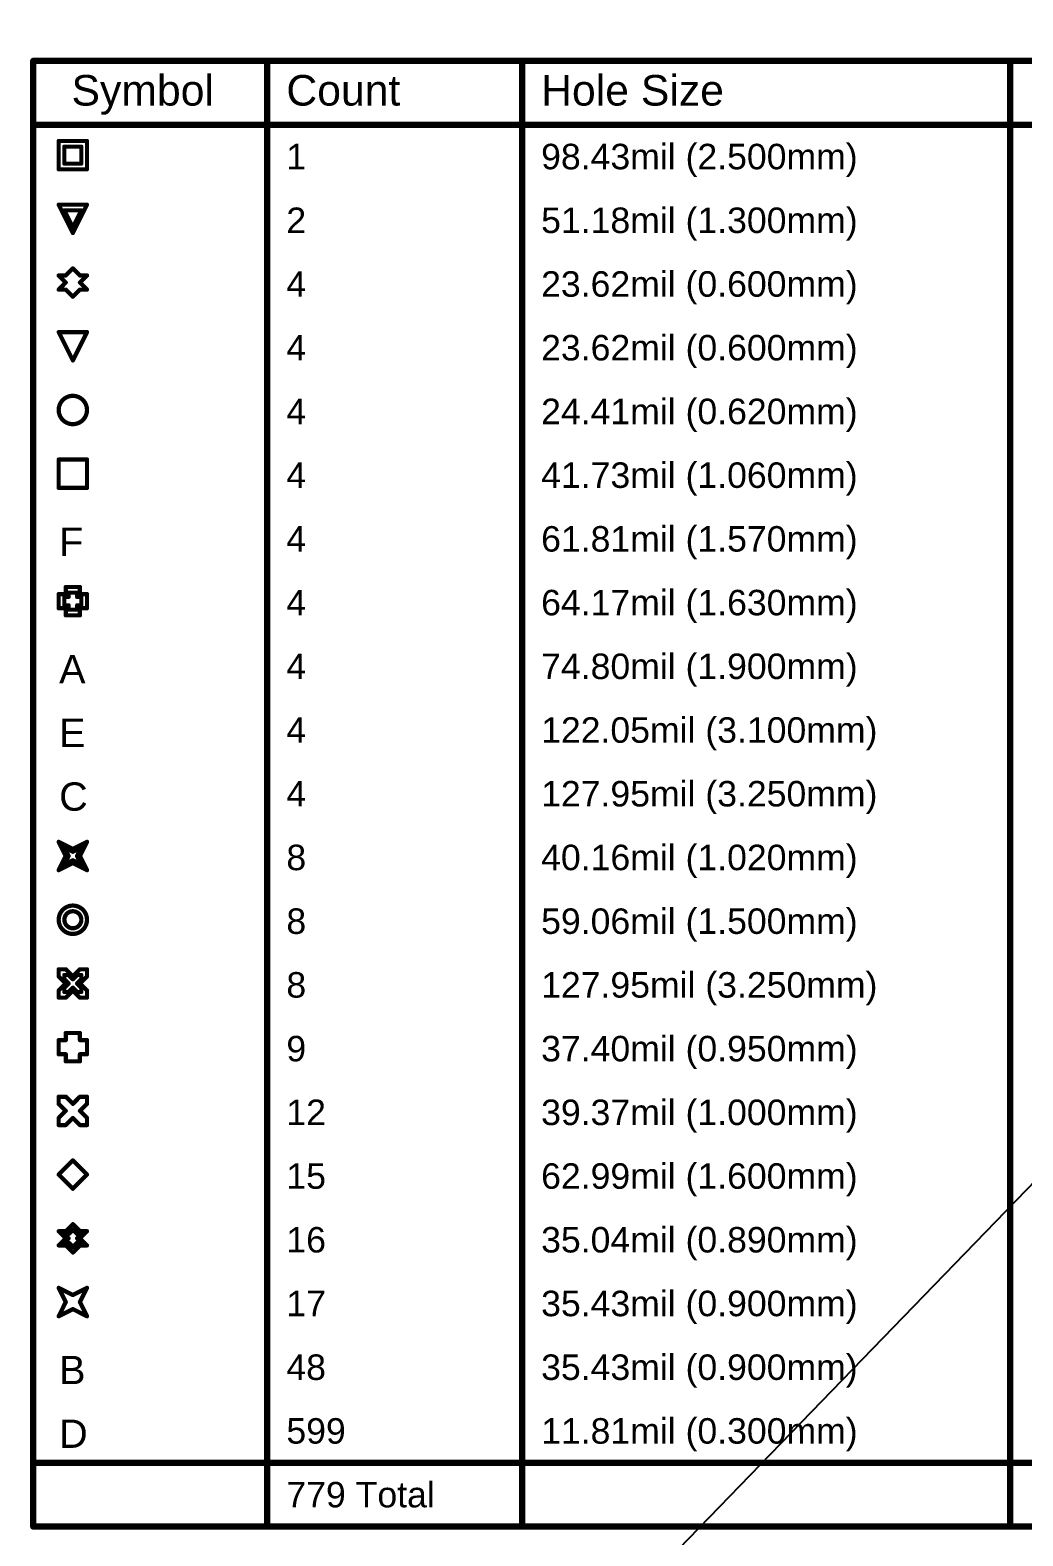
# Model space of a CAD drawing. Header units: inches. Extents: x 0 to 5032, y 0 to 5323.
# Drawn here: x 1.2 to 60.6, y 167.1 to 257.2 of the extents above; entities that cross this region are included whole.
import ezdxf

# ---------------------------------------------------------------- set-up
doc = ezdxf.new("R2010")
doc.units = ezdxf.units.IN
doc.layers.add('Drill Drawing', color=1, linetype='Continuous')
doc.layers.add('Top Solder', color=216, linetype='Continuous')
doc.styles.add('Arial', font='', dxfattribs={"height": 0.2})
doc.styles.get('Arial').set_extended_font_data('Arial')

msp = doc.modelspace()

# ---------------------------------------------------------------- linework, layer by layer
at = {"layer": 'Drill Drawing'}
for points in [[(1.384, 255.319, 0.381, 0.381, 0), (284.871, 255.319, 0.381, 0.381, 0)], [(1.384, 167.689, 0.381, 0.381, 0), (1.384, 255.319, 0.381, 0.381, 0)], [(15.377, 167.689, 0.381, 0.381, 0), (15.377, 255.319, 0.381, 0.381, 0)], [(30.613, 167.689, 0.381, 0.381, 0), (30.613, 255.319, 0.381, 0.381, 0)], [(59.814, 167.689, 0.381, 0.381, 0), (59.814, 255.319, 0.381, 0.381, 0)], [(1.384, 251.509, 0.381, 0.381, 0), (284.871, 251.509, 0.381, 0.381, 0)], [(2.903, 250.536, 0.254, 0.254, 0), (4.596, 250.536, 0.254, 0.254, 0)], [(2.903, 248.842, 0.254, 0.254, 0), (2.903, 250.536, 0.254, 0.254, 0)], [(3.242, 250.197, 0.254, 0.254, 0), (4.258, 250.197, 0.254, 0.254, 0)], [(3.242, 249.181, 0.254, 0.254, 0), (3.242, 250.197, 0.254, 0.254, 0)], [(4.258, 249.181, 0.254, 0.254, 0), (4.258, 250.197, 0.254, 0.254, 0)], [(4.596, 248.842, 0.254, 0.254, 0), (4.596, 250.536, 0.254, 0.254, 0)], [(2.903, 248.842, 0.254, 0.254, 0), (4.596, 248.842, 0.254, 0.254, 0)], [(3.242, 249.181, 0.254, 0.254, 0), (4.258, 249.181, 0.254, 0.254, 0)], [(2.903, 246.726, 0.254, 0.254, 0), (4.596, 246.726, 0.254, 0.254, 0)], [(2.903, 246.726, 0.254, 0.254, 0), (3.75, 245.032, 0.254, 0.254, 0)], [(3.75, 245.032, 0.254, 0.254, 0), (4.596, 246.726, 0.254, 0.254, 0)], [(3.242, 246.387, 0.254, 0.254, 0), (4.258, 246.387, 0.254, 0.254, 0)], [(3.242, 246.387, 0.254, 0.254, 0), (3.75, 245.371, 0.254, 0.254, 0)], [(3.75, 245.371, 0.254, 0.254, 0), (4.258, 246.387, 0.254, 0.254, 0)], [(2.903, 242.492, 0.254, 0.254, 0), (3.326, 242.069, 0.254, 0.254, 0)], [(2.903, 242.492, 0.254, 0.254, 0), (3.326, 242.492, 0.254, 0.254, 0)], [(3.326, 242.492, 0.254, 0.254, 0), (3.75, 242.916, 0.254, 0.254, 0)], [(3.75, 242.916, 0.254, 0.254, 0), (4.173, 242.492, 0.254, 0.254, 0)], [(4.173, 242.492, 0.254, 0.254, 0), (4.596, 242.492, 0.254, 0.254, 0)], [(4.173, 242.069, 0.254, 0.254, 0), (4.596, 242.492, 0.254, 0.254, 0)], [(2.903, 241.646, 0.254, 0.254, 0), (3.326, 242.069, 0.254, 0.254, 0)], [(2.903, 241.646, 0.254, 0.254, 0), (3.326, 241.646, 0.254, 0.254, 0)], [(3.326, 241.646, 0.254, 0.254, 0), (3.75, 241.222, 0.254, 0.254, 0)], [(3.75, 241.222, 0.254, 0.254, 0), (4.173, 241.646, 0.254, 0.254, 0)], [(4.173, 242.069, 0.254, 0.254, 0), (4.596, 241.646, 0.254, 0.254, 0)], [(4.173, 241.646, 0.254, 0.254, 0), (4.596, 241.646, 0.254, 0.254, 0)], [(2.903, 239.106, 0.254, 0.254, 0), (4.596, 239.106, 0.254, 0.254, 0)], [(2.903, 239.106, 0.254, 0.254, 0), (3.75, 237.412, 0.254, 0.254, 0)], [(3.75, 237.412, 0.254, 0.254, 0), (4.596, 239.106, 0.254, 0.254, 0)], [(2.903, 231.486, 0.254, 0.254, 0), (4.596, 231.486, 0.254, 0.254, 0)], [(2.903, 229.792, 0.254, 0.254, 0), (2.903, 231.486, 0.254, 0.254, 0)], [(4.596, 229.792, 0.254, 0.254, 0), (4.596, 231.486, 0.254, 0.254, 0)], [(2.903, 229.792, 0.254, 0.254, 0), (4.596, 229.792, 0.254, 0.254, 0)], [(2.903, 222.596, 0.254, 0.254, 0), (2.903, 223.442, 0.254, 0.254, 0)], [(2.903, 223.442, 0.254, 0.254, 0), (3.326, 223.442, 0.254, 0.254, 0)], [(3.242, 222.765, 0.254, 0.254, 0), (3.242, 223.273, 0.254, 0.254, 0)], [(3.242, 223.273, 0.254, 0.254, 0), (3.496, 223.273, 0.254, 0.254, 0)], [(3.326, 223.442, 0.254, 0.254, 0), (3.326, 223.866, 0.254, 0.254, 0)], [(3.326, 223.866, 0.254, 0.254, 0), (4.173, 223.866, 0.254, 0.254, 0)], [(3.496, 223.273, 0.254, 0.254, 0), (3.496, 223.527, 0.254, 0.254, 0)], [(3.496, 223.527, 0.254, 0.254, 0), (4.004, 223.527, 0.254, 0.254, 0)], [(4.004, 223.273, 0.254, 0.254, 0), (4.004, 223.527, 0.254, 0.254, 0)], [(4.004, 223.273, 0.254, 0.254, 0), (4.258, 223.273, 0.254, 0.254, 0)], [(4.173, 223.442, 0.254, 0.254, 0), (4.173, 223.866, 0.254, 0.254, 0)], [(4.173, 223.442, 0.254, 0.254, 0), (4.596, 223.442, 0.254, 0.254, 0)], [(4.258, 222.765, 0.254, 0.254, 0), (4.258, 223.273, 0.254, 0.254, 0)], [(4.596, 222.596, 0.254, 0.254, 0), (4.596, 223.442, 0.254, 0.254, 0)], [(2.903, 222.596, 0.254, 0.254, 0), (3.326, 222.596, 0.254, 0.254, 0)], [(3.242, 222.765, 0.254, 0.254, 0), (3.496, 222.765, 0.254, 0.254, 0)], [(3.326, 222.172, 0.254, 0.254, 0), (3.326, 222.596, 0.254, 0.254, 0)], [(3.496, 222.511, 0.254, 0.254, 0), (3.496, 222.765, 0.254, 0.254, 0)], [(3.496, 222.511, 0.254, 0.254, 0), (4.004, 222.511, 0.254, 0.254, 0)], [(4.004, 222.765, 0.254, 0.254, 0), (4.258, 222.765, 0.254, 0.254, 0)], [(4.004, 222.511, 0.254, 0.254, 0), (4.004, 222.765, 0.254, 0.254, 0)], [(4.173, 222.596, 0.254, 0.254, 0), (4.596, 222.596, 0.254, 0.254, 0)], [(4.173, 222.172, 0.254, 0.254, 0), (4.173, 222.596, 0.254, 0.254, 0)], [(3.326, 222.172, 0.254, 0.254, 0), (4.173, 222.172, 0.254, 0.254, 0)], [(2.903, 208.626, 0.254, 0.254, 0), (3.75, 208.202, 0.254, 0.254, 0)], [(2.903, 208.626, 0.254, 0.254, 0), (3.326, 207.779, 0.254, 0.254, 0)], [(3.242, 208.287, 0.254, 0.254, 0), (3.75, 208.033, 0.254, 0.254, 0)], [(3.242, 208.287, 0.254, 0.254, 0), (3.496, 207.779, 0.254, 0.254, 0)], [(3.75, 208.202, 0.254, 0.254, 0), (4.596, 208.626, 0.254, 0.254, 0)], [(3.75, 208.033, 0.254, 0.254, 0), (4.258, 208.287, 0.254, 0.254, 0)], [(4.004, 207.779, 0.254, 0.254, 0), (4.258, 208.287, 0.254, 0.254, 0)], [(4.173, 207.779, 0.254, 0.254, 0), (4.596, 208.626, 0.254, 0.254, 0)], [(2.903, 206.932, 0.254, 0.254, 0), (3.326, 207.779, 0.254, 0.254, 0)], [(2.903, 206.932, 0.254, 0.254, 0), (3.75, 207.356, 0.254, 0.254, 0)], [(3.242, 207.271, 0.254, 0.254, 0), (3.496, 207.779, 0.254, 0.254, 0)], [(3.242, 207.271, 0.254, 0.254, 0), (3.75, 207.525, 0.254, 0.254, 0)], [(3.75, 207.525, 0.254, 0.254, 0), (4.258, 207.271, 0.254, 0.254, 0)], [(3.75, 207.356, 0.254, 0.254, 0), (4.596, 206.932, 0.254, 0.254, 0)], [(4.004, 207.779, 0.254, 0.254, 0), (4.258, 207.271, 0.254, 0.254, 0)], [(4.173, 207.779, 0.254, 0.254, 0), (4.596, 206.932, 0.254, 0.254, 0)], [(2.903, 200.582, 0.254, 0.254, 0), (2.903, 201.006, 0.254, 0.254, 0)], [(2.903, 201.006, 0.254, 0.254, 0), (3.326, 201.006, 0.254, 0.254, 0)], [(3.242, 200.413, 0.254, 0.254, 0), (3.242, 200.667, 0.254, 0.254, 0)], [(3.242, 200.667, 0.254, 0.254, 0), (3.496, 200.667, 0.254, 0.254, 0)], [(3.326, 201.006, 0.254, 0.254, 0), (3.75, 200.582, 0.254, 0.254, 0)], [(3.496, 200.667, 0.254, 0.254, 0), (3.75, 200.413, 0.254, 0.254, 0)], [(3.75, 200.582, 0.254, 0.254, 0), (4.173, 201.006, 0.254, 0.254, 0)], [(3.75, 200.413, 0.254, 0.254, 0), (4.004, 200.667, 0.254, 0.254, 0)], [(4.004, 200.667, 0.254, 0.254, 0), (4.258, 200.667, 0.254, 0.254, 0)], [(4.173, 201.006, 0.254, 0.254, 0), (4.596, 201.006, 0.254, 0.254, 0)], [(4.258, 200.413, 0.254, 0.254, 0), (4.258, 200.667, 0.254, 0.254, 0)], [(4.596, 200.582, 0.254, 0.254, 0), (4.596, 201.006, 0.254, 0.254, 0)], [(2.903, 200.582, 0.254, 0.254, 0), (3.326, 200.159, 0.254, 0.254, 0)], [(2.903, 199.736, 0.254, 0.254, 0), (3.326, 200.159, 0.254, 0.254, 0)], [(3.242, 200.413, 0.254, 0.254, 0), (3.496, 200.159, 0.254, 0.254, 0)], [(3.242, 199.905, 0.254, 0.254, 0), (3.496, 200.159, 0.254, 0.254, 0)], [(3.242, 199.651, 0.254, 0.254, 0), (3.242, 199.905, 0.254, 0.254, 0)], [(3.496, 199.651, 0.254, 0.254, 0), (3.75, 199.905, 0.254, 0.254, 0)], [(3.75, 199.905, 0.254, 0.254, 0), (4.004, 199.651, 0.254, 0.254, 0)], [(4.004, 200.159, 0.254, 0.254, 0), (4.258, 200.413, 0.254, 0.254, 0)], [(4.004, 200.159, 0.254, 0.254, 0), (4.258, 199.905, 0.254, 0.254, 0)], [(4.173, 200.159, 0.254, 0.254, 0), (4.596, 200.582, 0.254, 0.254, 0)], [(4.173, 200.159, 0.254, 0.254, 0), (4.596, 199.736, 0.254, 0.254, 0)], [(4.258, 199.651, 0.254, 0.254, 0), (4.258, 199.905, 0.254, 0.254, 0)], [(2.903, 199.312, 0.254, 0.254, 0), (2.903, 199.736, 0.254, 0.254, 0)], [(2.903, 199.312, 0.254, 0.254, 0), (3.326, 199.312, 0.254, 0.254, 0)], [(3.242, 199.651, 0.254, 0.254, 0), (3.496, 199.651, 0.254, 0.254, 0)], [(3.326, 199.312, 0.254, 0.254, 0), (3.75, 199.736, 0.254, 0.254, 0)], [(3.75, 199.736, 0.254, 0.254, 0), (4.173, 199.312, 0.254, 0.254, 0)], [(4.004, 199.651, 0.254, 0.254, 0), (4.258, 199.651, 0.254, 0.254, 0)], [(4.173, 199.312, 0.254, 0.254, 0), (4.596, 199.312, 0.254, 0.254, 0)], [(4.596, 199.312, 0.254, 0.254, 0), (4.596, 199.736, 0.254, 0.254, 0)], [(3.326, 196.772, 0.254, 0.254, 0), (3.326, 197.196, 0.254, 0.254, 0)], [(3.326, 197.196, 0.254, 0.254, 0), (4.173, 197.196, 0.254, 0.254, 0)], [(4.173, 196.772, 0.254, 0.254, 0), (4.173, 197.196, 0.254, 0.254, 0)], [(2.903, 195.926, 0.254, 0.254, 0), (2.903, 196.772, 0.254, 0.254, 0)], [(2.903, 196.772, 0.254, 0.254, 0), (3.326, 196.772, 0.254, 0.254, 0)], [(4.173, 196.772, 0.254, 0.254, 0), (4.596, 196.772, 0.254, 0.254, 0)], [(4.596, 195.926, 0.254, 0.254, 0), (4.596, 196.772, 0.254, 0.254, 0)], [(2.903, 195.926, 0.254, 0.254, 0), (3.326, 195.926, 0.254, 0.254, 0)], [(3.326, 195.502, 0.254, 0.254, 0), (3.326, 195.926, 0.254, 0.254, 0)], [(3.326, 195.502, 0.254, 0.254, 0), (4.173, 195.502, 0.254, 0.254, 0)], [(4.173, 195.926, 0.254, 0.254, 0), (4.596, 195.926, 0.254, 0.254, 0)], [(4.173, 195.502, 0.254, 0.254, 0), (4.173, 195.926, 0.254, 0.254, 0)], [(2.903, 192.962, 0.254, 0.254, 0), (2.903, 193.386, 0.254, 0.254, 0)], [(2.903, 193.386, 0.254, 0.254, 0), (3.326, 193.386, 0.254, 0.254, 0)], [(2.903, 192.962, 0.254, 0.254, 0), (3.326, 192.539, 0.254, 0.254, 0)], [(3.326, 193.386, 0.254, 0.254, 0), (3.75, 192.962, 0.254, 0.254, 0)], [(3.75, 192.962, 0.254, 0.254, 0), (4.173, 193.386, 0.254, 0.254, 0)], [(4.173, 193.386, 0.254, 0.254, 0), (4.596, 193.386, 0.254, 0.254, 0)], [(4.173, 192.539, 0.254, 0.254, 0), (4.596, 192.962, 0.254, 0.254, 0)], [(4.596, 192.962, 0.254, 0.254, 0), (4.596, 193.386, 0.254, 0.254, 0)], [(2.903, 192.116, 0.254, 0.254, 0), (3.326, 192.539, 0.254, 0.254, 0)], [(2.903, 191.692, 0.254, 0.254, 0), (2.903, 192.116, 0.254, 0.254, 0)], [(2.903, 191.692, 0.254, 0.254, 0), (3.326, 191.692, 0.254, 0.254, 0)], [(3.326, 191.692, 0.254, 0.254, 0), (3.75, 192.116, 0.254, 0.254, 0)], [(3.75, 192.116, 0.254, 0.254, 0), (4.173, 191.692, 0.254, 0.254, 0)], [(4.173, 192.539, 0.254, 0.254, 0), (4.596, 192.116, 0.254, 0.254, 0)], [(4.173, 191.692, 0.254, 0.254, 0), (4.596, 191.692, 0.254, 0.254, 0)], [(4.596, 191.692, 0.254, 0.254, 0), (4.596, 192.116, 0.254, 0.254, 0)], [(2.903, 188.729, 0.254, 0.254, 0), (3.75, 189.576, 0.254, 0.254, 0)], [(3.75, 189.576, 0.254, 0.254, 0), (4.596, 188.729, 0.254, 0.254, 0)], [(2.903, 188.729, 0.254, 0.254, 0), (3.75, 187.882, 0.254, 0.254, 0)], [(3.75, 187.882, 0.254, 0.254, 0), (4.596, 188.729, 0.254, 0.254, 0)], [(3.326, 185.342, 0.254, 0.254, 0), (3.75, 185.766, 0.254, 0.254, 0)], [(3.496, 185.173, 0.254, 0.254, 0), (3.75, 185.427, 0.254, 0.254, 0)], [(3.75, 185.766, 0.254, 0.254, 0), (4.173, 185.342, 0.254, 0.254, 0)], [(3.75, 185.427, 0.254, 0.254, 0), (4.004, 185.173, 0.254, 0.254, 0)], [(2.903, 185.342, 0.254, 0.254, 0), (3.326, 184.919, 0.254, 0.254, 0)], [(2.903, 185.342, 0.254, 0.254, 0), (3.326, 185.342, 0.254, 0.254, 0)], [(2.903, 184.496, 0.254, 0.254, 0), (3.326, 184.919, 0.254, 0.254, 0)], [(2.903, 184.496, 0.254, 0.254, 0), (3.326, 184.496, 0.254, 0.254, 0)], [(3.242, 185.173, 0.254, 0.254, 0), (3.496, 184.919, 0.254, 0.254, 0)], [(3.242, 185.173, 0.254, 0.254, 0), (3.496, 185.173, 0.254, 0.254, 0)], [(3.242, 184.665, 0.254, 0.254, 0), (3.496, 184.919, 0.254, 0.254, 0)], [(3.242, 184.665, 0.254, 0.254, 0), (3.496, 184.665, 0.254, 0.254, 0)], [(3.326, 184.496, 0.254, 0.254, 0), (3.75, 184.072, 0.254, 0.254, 0)], [(3.496, 184.665, 0.254, 0.254, 0), (3.75, 184.411, 0.254, 0.254, 0)], [(3.75, 184.411, 0.254, 0.254, 0), (4.004, 184.665, 0.254, 0.254, 0)], [(3.75, 184.072, 0.254, 0.254, 0), (4.173, 184.496, 0.254, 0.254, 0)], [(4.004, 185.173, 0.254, 0.254, 0), (4.258, 185.173, 0.254, 0.254, 0)], [(4.004, 184.919, 0.254, 0.254, 0), (4.258, 185.173, 0.254, 0.254, 0)], [(4.004, 184.919, 0.254, 0.254, 0), (4.258, 184.665, 0.254, 0.254, 0)], [(4.004, 184.665, 0.254, 0.254, 0), (4.258, 184.665, 0.254, 0.254, 0)], [(4.173, 185.342, 0.254, 0.254, 0), (4.596, 185.342, 0.254, 0.254, 0)], [(4.173, 184.919, 0.254, 0.254, 0), (4.596, 185.342, 0.254, 0.254, 0)], [(4.173, 184.919, 0.254, 0.254, 0), (4.596, 184.496, 0.254, 0.254, 0)], [(4.173, 184.496, 0.254, 0.254, 0), (4.596, 184.496, 0.254, 0.254, 0)], [(2.903, 181.956, 0.254, 0.254, 0), (3.75, 181.532, 0.254, 0.254, 0)], [(2.903, 181.956, 0.254, 0.254, 0), (3.326, 181.109, 0.254, 0.254, 0)], [(3.75, 181.532, 0.254, 0.254, 0), (4.596, 181.956, 0.254, 0.254, 0)], [(4.173, 181.109, 0.254, 0.254, 0), (4.596, 181.956, 0.254, 0.254, 0)], [(2.903, 180.262, 0.254, 0.254, 0), (3.326, 181.109, 0.254, 0.254, 0)], [(4.173, 181.109, 0.254, 0.254, 0), (4.596, 180.262, 0.254, 0.254, 0)], [(2.903, 180.262, 0.254, 0.254, 0), (3.75, 180.686, 0.254, 0.254, 0)], [(3.75, 180.686, 0.254, 0.254, 0), (4.596, 180.262, 0.254, 0.254, 0)], [(1.384, 171.499, 0.381, 0.381, 0), (284.871, 171.499, 0.381, 0.381, 0)], [(1.384, 167.689, 0.381, 0.381, 0), (284.871, 167.689, 0.381, 0.381, 0)]]:
    msp.add_lwpolyline(points, format="xyseb", dxfattribs=at)
for points in [[(1.289, 255.319, 0.191, 0.191, 1), (1.48, 255.319, 0.191, 0.191, 1)], [(1.289, 255.319, 0.191, 0.191, 1), (1.48, 255.319, 0.191, 0.191, 1)], [(15.281, 255.319, 0.191, 0.191, 1), (15.472, 255.319, 0.191, 0.191, 1)], [(30.517, 255.319, 0.191, 0.191, 1), (30.708, 255.319, 0.191, 0.191, 1)], [(59.719, 255.319, 0.191, 0.191, 1), (59.909, 255.319, 0.191, 0.191, 1)], [(1.289, 251.509, 0.191, 0.191, 1), (1.48, 251.509, 0.191, 0.191, 1)], [(2.84, 250.536, 0.127, 0.127, 1), (2.967, 250.536, 0.127, 0.127, 1)], [(2.84, 250.536, 0.127, 0.127, 1), (2.967, 250.536, 0.127, 0.127, 1)], [(3.178, 250.197, 0.127, 0.127, 1), (3.305, 250.197, 0.127, 0.127, 1)], [(3.178, 250.197, 0.127, 0.127, 1), (3.305, 250.197, 0.127, 0.127, 1)], [(4.194, 250.197, 0.127, 0.127, 1), (4.321, 250.197, 0.127, 0.127, 1)], [(4.194, 250.197, 0.127, 0.127, 1), (4.321, 250.197, 0.127, 0.127, 1)], [(4.533, 250.536, 0.127, 0.127, 1), (4.66, 250.536, 0.127, 0.127, 1)], [(4.533, 250.536, 0.127, 0.127, 1), (4.66, 250.536, 0.127, 0.127, 1)], [(2.84, 248.842, 0.127, 0.127, 1), (2.967, 248.842, 0.127, 0.127, 1)], [(2.84, 248.842, 0.127, 0.127, 1), (2.967, 248.842, 0.127, 0.127, 1)], [(3.178, 249.181, 0.127, 0.127, 1), (3.305, 249.181, 0.127, 0.127, 1)], [(3.178, 249.181, 0.127, 0.127, 1), (3.305, 249.181, 0.127, 0.127, 1)], [(4.194, 249.181, 0.127, 0.127, 1), (4.321, 249.181, 0.127, 0.127, 1)], [(4.194, 249.181, 0.127, 0.127, 1), (4.321, 249.181, 0.127, 0.127, 1)], [(4.533, 248.842, 0.127, 0.127, 1), (4.66, 248.842, 0.127, 0.127, 1)], [(4.533, 248.842, 0.127, 0.127, 1), (4.66, 248.842, 0.127, 0.127, 1)], [(2.84, 246.726, 0.127, 0.127, 1), (2.967, 246.726, 0.127, 0.127, 1)], [(2.84, 246.726, 0.127, 0.127, 1), (2.967, 246.726, 0.127, 0.127, 1)], [(4.533, 246.726, 0.127, 0.127, 1), (4.66, 246.726, 0.127, 0.127, 1)], [(4.533, 246.726, 0.127, 0.127, 1), (4.66, 246.726, 0.127, 0.127, 1)], [(3.178, 246.387, 0.127, 0.127, 1), (3.305, 246.387, 0.127, 0.127, 1)], [(3.178, 246.387, 0.127, 0.127, 1), (3.305, 246.387, 0.127, 0.127, 1)], [(4.194, 246.387, 0.127, 0.127, 1), (4.321, 246.387, 0.127, 0.127, 1)], [(4.194, 246.387, 0.127, 0.127, 1), (4.321, 246.387, 0.127, 0.127, 1)], [(3.686, 245.371, 0.127, 0.127, 1), (3.813, 245.371, 0.127, 0.127, 1)], [(3.686, 245.371, 0.127, 0.127, 1), (3.813, 245.371, 0.127, 0.127, 1)], [(3.686, 245.032, 0.127, 0.127, 1), (3.813, 245.032, 0.127, 0.127, 1)], [(3.686, 245.032, 0.127, 0.127, 1), (3.813, 245.032, 0.127, 0.127, 1)], [(2.84, 242.492, 0.127, 0.127, 1), (2.967, 242.492, 0.127, 0.127, 1)], [(2.84, 242.492, 0.127, 0.127, 1), (2.967, 242.492, 0.127, 0.127, 1)], [(3.263, 242.492, 0.127, 0.127, 1), (3.39, 242.492, 0.127, 0.127, 1)], [(3.263, 242.492, 0.127, 0.127, 1), (3.39, 242.492, 0.127, 0.127, 1)], [(3.686, 242.916, 0.127, 0.127, 1), (3.813, 242.916, 0.127, 0.127, 1)], [(3.686, 242.916, 0.127, 0.127, 1), (3.813, 242.916, 0.127, 0.127, 1)], [(4.11, 242.492, 0.127, 0.127, 1), (4.237, 242.492, 0.127, 0.127, 1)], [(4.11, 242.492, 0.127, 0.127, 1), (4.237, 242.492, 0.127, 0.127, 1)], [(4.533, 242.492, 0.127, 0.127, 1), (4.66, 242.492, 0.127, 0.127, 1)], [(4.533, 242.492, 0.127, 0.127, 1), (4.66, 242.492, 0.127, 0.127, 1)], [(2.84, 241.646, 0.127, 0.127, 1), (2.967, 241.646, 0.127, 0.127, 1)], [(2.84, 241.646, 0.127, 0.127, 1), (2.967, 241.646, 0.127, 0.127, 1)], [(3.263, 242.069, 0.127, 0.127, 1), (3.39, 242.069, 0.127, 0.127, 1)], [(3.263, 242.069, 0.127, 0.127, 1), (3.39, 242.069, 0.127, 0.127, 1)], [(3.263, 241.646, 0.127, 0.127, 1), (3.39, 241.646, 0.127, 0.127, 1)], [(3.263, 241.646, 0.127, 0.127, 1), (3.39, 241.646, 0.127, 0.127, 1)], [(3.686, 241.222, 0.127, 0.127, 1), (3.813, 241.222, 0.127, 0.127, 1)], [(3.686, 241.222, 0.127, 0.127, 1), (3.813, 241.222, 0.127, 0.127, 1)], [(4.11, 242.069, 0.127, 0.127, 1), (4.237, 242.069, 0.127, 0.127, 1)], [(4.11, 242.069, 0.127, 0.127, 1), (4.237, 242.069, 0.127, 0.127, 1)], [(4.11, 241.646, 0.127, 0.127, 1), (4.237, 241.646, 0.127, 0.127, 1)], [(4.11, 241.646, 0.127, 0.127, 1), (4.237, 241.646, 0.127, 0.127, 1)], [(4.533, 241.646, 0.127, 0.127, 1), (4.66, 241.646, 0.127, 0.127, 1)], [(4.533, 241.646, 0.127, 0.127, 1), (4.66, 241.646, 0.127, 0.127, 1)], [(2.84, 239.106, 0.127, 0.127, 1), (2.967, 239.106, 0.127, 0.127, 1)], [(2.84, 239.106, 0.127, 0.127, 1), (2.967, 239.106, 0.127, 0.127, 1)], [(4.533, 239.106, 0.127, 0.127, 1), (4.66, 239.106, 0.127, 0.127, 1)], [(4.533, 239.106, 0.127, 0.127, 1), (4.66, 239.106, 0.127, 0.127, 1)], [(3.686, 237.412, 0.127, 0.127, 1), (3.813, 237.412, 0.127, 0.127, 1)], [(3.686, 237.412, 0.127, 0.127, 1), (3.813, 237.412, 0.127, 0.127, 1)], [(4.596, 234.449, 0.254, 0.254, 1), (2.903, 234.449, 0.254, 0.254, 1)], [(2.84, 234.449, 0.127, 0.127, 1), (2.967, 234.449, 0.127, 0.127, 1)], [(4.533, 234.449, 0.127, 0.127, 1), (4.66, 234.449, 0.127, 0.127, 1)], [(2.84, 231.486, 0.127, 0.127, 1), (2.967, 231.486, 0.127, 0.127, 1)], [(2.84, 231.486, 0.127, 0.127, 1), (2.967, 231.486, 0.127, 0.127, 1)], [(4.533, 231.486, 0.127, 0.127, 1), (4.66, 231.486, 0.127, 0.127, 1)], [(4.533, 231.486, 0.127, 0.127, 1), (4.66, 231.486, 0.127, 0.127, 1)], [(2.84, 229.792, 0.127, 0.127, 1), (2.967, 229.792, 0.127, 0.127, 1)], [(2.84, 229.792, 0.127, 0.127, 1), (2.967, 229.792, 0.127, 0.127, 1)], [(4.533, 229.792, 0.127, 0.127, 1), (4.66, 229.792, 0.127, 0.127, 1)], [(4.533, 229.792, 0.127, 0.127, 1), (4.66, 229.792, 0.127, 0.127, 1)], [(2.84, 223.442, 0.127, 0.127, 1), (2.967, 223.442, 0.127, 0.127, 1)], [(2.84, 223.442, 0.127, 0.127, 1), (2.967, 223.442, 0.127, 0.127, 1)], [(3.178, 223.273, 0.127, 0.127, 1), (3.305, 223.273, 0.127, 0.127, 1)], [(3.178, 223.273, 0.127, 0.127, 1), (3.305, 223.273, 0.127, 0.127, 1)], [(3.263, 223.866, 0.127, 0.127, 1), (3.39, 223.866, 0.127, 0.127, 1)], [(3.263, 223.866, 0.127, 0.127, 1), (3.39, 223.866, 0.127, 0.127, 1)], [(3.263, 223.442, 0.127, 0.127, 1), (3.39, 223.442, 0.127, 0.127, 1)], [(3.263, 223.442, 0.127, 0.127, 1), (3.39, 223.442, 0.127, 0.127, 1)], [(3.432, 223.527, 0.127, 0.127, 1), (3.559, 223.527, 0.127, 0.127, 1)], [(3.432, 223.527, 0.127, 0.127, 1), (3.559, 223.527, 0.127, 0.127, 1)], [(3.432, 223.273, 0.127, 0.127, 1), (3.559, 223.273, 0.127, 0.127, 1)], [(3.432, 223.273, 0.127, 0.127, 1), (3.559, 223.273, 0.127, 0.127, 1)], [(3.94, 223.527, 0.127, 0.127, 1), (4.067, 223.527, 0.127, 0.127, 1)], [(3.94, 223.527, 0.127, 0.127, 1), (4.067, 223.527, 0.127, 0.127, 1)], [(3.94, 223.273, 0.127, 0.127, 1), (4.067, 223.273, 0.127, 0.127, 1)], [(3.94, 223.273, 0.127, 0.127, 1), (4.067, 223.273, 0.127, 0.127, 1)], [(4.11, 223.866, 0.127, 0.127, 1), (4.237, 223.866, 0.127, 0.127, 1)], [(4.11, 223.866, 0.127, 0.127, 1), (4.237, 223.866, 0.127, 0.127, 1)], [(4.11, 223.442, 0.127, 0.127, 1), (4.237, 223.442, 0.127, 0.127, 1)], [(4.11, 223.442, 0.127, 0.127, 1), (4.237, 223.442, 0.127, 0.127, 1)], [(4.194, 223.273, 0.127, 0.127, 1), (4.321, 223.273, 0.127, 0.127, 1)], [(4.194, 223.273, 0.127, 0.127, 1), (4.321, 223.273, 0.127, 0.127, 1)], [(4.533, 223.442, 0.127, 0.127, 1), (4.66, 223.442, 0.127, 0.127, 1)], [(4.533, 223.442, 0.127, 0.127, 1), (4.66, 223.442, 0.127, 0.127, 1)], [(2.84, 222.596, 0.127, 0.127, 1), (2.967, 222.596, 0.127, 0.127, 1)], [(2.84, 222.596, 0.127, 0.127, 1), (2.967, 222.596, 0.127, 0.127, 1)], [(3.178, 222.765, 0.127, 0.127, 1), (3.305, 222.765, 0.127, 0.127, 1)], [(3.178, 222.765, 0.127, 0.127, 1), (3.305, 222.765, 0.127, 0.127, 1)], [(3.263, 222.596, 0.127, 0.127, 1), (3.39, 222.596, 0.127, 0.127, 1)], [(3.263, 222.596, 0.127, 0.127, 1), (3.39, 222.596, 0.127, 0.127, 1)], [(3.432, 222.765, 0.127, 0.127, 1), (3.559, 222.765, 0.127, 0.127, 1)], [(3.432, 222.765, 0.127, 0.127, 1), (3.559, 222.765, 0.127, 0.127, 1)], [(3.432, 222.511, 0.127, 0.127, 1), (3.559, 222.511, 0.127, 0.127, 1)], [(3.432, 222.511, 0.127, 0.127, 1), (3.559, 222.511, 0.127, 0.127, 1)], [(3.94, 222.765, 0.127, 0.127, 1), (4.067, 222.765, 0.127, 0.127, 1)], [(3.94, 222.765, 0.127, 0.127, 1), (4.067, 222.765, 0.127, 0.127, 1)], [(3.94, 222.511, 0.127, 0.127, 1), (4.067, 222.511, 0.127, 0.127, 1)], [(3.94, 222.511, 0.127, 0.127, 1), (4.067, 222.511, 0.127, 0.127, 1)], [(4.11, 222.596, 0.127, 0.127, 1), (4.237, 222.596, 0.127, 0.127, 1)], [(4.11, 222.596, 0.127, 0.127, 1), (4.237, 222.596, 0.127, 0.127, 1)], [(4.194, 222.765, 0.127, 0.127, 1), (4.321, 222.765, 0.127, 0.127, 1)], [(4.194, 222.765, 0.127, 0.127, 1), (4.321, 222.765, 0.127, 0.127, 1)], [(4.533, 222.596, 0.127, 0.127, 1), (4.66, 222.596, 0.127, 0.127, 1)], [(4.533, 222.596, 0.127, 0.127, 1), (4.66, 222.596, 0.127, 0.127, 1)], [(3.263, 222.172, 0.127, 0.127, 1), (3.39, 222.172, 0.127, 0.127, 1)], [(3.263, 222.172, 0.127, 0.127, 1), (3.39, 222.172, 0.127, 0.127, 1)], [(4.11, 222.172, 0.127, 0.127, 1), (4.237, 222.172, 0.127, 0.127, 1)], [(4.11, 222.172, 0.127, 0.127, 1), (4.237, 222.172, 0.127, 0.127, 1)], [(2.84, 208.626, 0.127, 0.127, 1), (2.967, 208.626, 0.127, 0.127, 1)], [(2.84, 208.626, 0.127, 0.127, 1), (2.967, 208.626, 0.127, 0.127, 1)], [(3.178, 208.287, 0.127, 0.127, 1), (3.305, 208.287, 0.127, 0.127, 1)], [(3.178, 208.287, 0.127, 0.127, 1), (3.305, 208.287, 0.127, 0.127, 1)], [(3.686, 208.202, 0.127, 0.127, 1), (3.813, 208.202, 0.127, 0.127, 1)], [(3.686, 208.202, 0.127, 0.127, 1), (3.813, 208.202, 0.127, 0.127, 1)], [(3.686, 208.033, 0.127, 0.127, 1), (3.813, 208.033, 0.127, 0.127, 1)], [(3.686, 208.033, 0.127, 0.127, 1), (3.813, 208.033, 0.127, 0.127, 1)], [(4.194, 208.287, 0.127, 0.127, 1), (4.321, 208.287, 0.127, 0.127, 1)], [(4.194, 208.287, 0.127, 0.127, 1), (4.321, 208.287, 0.127, 0.127, 1)], [(4.533, 208.626, 0.127, 0.127, 1), (4.66, 208.626, 0.127, 0.127, 1)], [(4.533, 208.626, 0.127, 0.127, 1), (4.66, 208.626, 0.127, 0.127, 1)], [(3.178, 207.271, 0.127, 0.127, 1), (3.305, 207.271, 0.127, 0.127, 1)], [(3.178, 207.271, 0.127, 0.127, 1), (3.305, 207.271, 0.127, 0.127, 1)], [(3.263, 207.779, 0.127, 0.127, 1), (3.39, 207.779, 0.127, 0.127, 1)], [(3.263, 207.779, 0.127, 0.127, 1), (3.39, 207.779, 0.127, 0.127, 1)], [(3.432, 207.779, 0.127, 0.127, 1), (3.559, 207.779, 0.127, 0.127, 1)], [(3.432, 207.779, 0.127, 0.127, 1), (3.559, 207.779, 0.127, 0.127, 1)], [(3.686, 207.525, 0.127, 0.127, 1), (3.813, 207.525, 0.127, 0.127, 1)], [(3.686, 207.525, 0.127, 0.127, 1), (3.813, 207.525, 0.127, 0.127, 1)], [(3.686, 207.356, 0.127, 0.127, 1), (3.813, 207.356, 0.127, 0.127, 1)], [(3.686, 207.356, 0.127, 0.127, 1), (3.813, 207.356, 0.127, 0.127, 1)], [(3.94, 207.779, 0.127, 0.127, 1), (4.067, 207.779, 0.127, 0.127, 1)], [(3.94, 207.779, 0.127, 0.127, 1), (4.067, 207.779, 0.127, 0.127, 1)], [(4.11, 207.779, 0.127, 0.127, 1), (4.237, 207.779, 0.127, 0.127, 1)], [(4.11, 207.779, 0.127, 0.127, 1), (4.237, 207.779, 0.127, 0.127, 1)], [(4.194, 207.271, 0.127, 0.127, 1), (4.321, 207.271, 0.127, 0.127, 1)], [(4.194, 207.271, 0.127, 0.127, 1), (4.321, 207.271, 0.127, 0.127, 1)], [(2.84, 206.932, 0.127, 0.127, 1), (2.967, 206.932, 0.127, 0.127, 1)], [(2.84, 206.932, 0.127, 0.127, 1), (2.967, 206.932, 0.127, 0.127, 1)], [(4.533, 206.932, 0.127, 0.127, 1), (4.66, 206.932, 0.127, 0.127, 1)], [(4.533, 206.932, 0.127, 0.127, 1), (4.66, 206.932, 0.127, 0.127, 1)], [(4.596, 203.969, 0.254, 0.254, 1), (2.903, 203.969, 0.254, 0.254, 1)], [(4.258, 203.969, 0.254, 0.254, 1), (3.242, 203.969, 0.254, 0.254, 1)], [(2.84, 203.969, 0.127, 0.127, 1), (2.967, 203.969, 0.127, 0.127, 1)], [(3.178, 203.969, 0.127, 0.127, 1), (3.305, 203.969, 0.127, 0.127, 1)], [(4.194, 203.969, 0.127, 0.127, 1), (4.321, 203.969, 0.127, 0.127, 1)], [(4.533, 203.969, 0.127, 0.127, 1), (4.66, 203.969, 0.127, 0.127, 1)], [(2.84, 201.006, 0.127, 0.127, 1), (2.967, 201.006, 0.127, 0.127, 1)], [(2.84, 201.006, 0.127, 0.127, 1), (2.967, 201.006, 0.127, 0.127, 1)], [(3.178, 200.667, 0.127, 0.127, 1), (3.305, 200.667, 0.127, 0.127, 1)], [(3.178, 200.667, 0.127, 0.127, 1), (3.305, 200.667, 0.127, 0.127, 1)], [(3.263, 201.006, 0.127, 0.127, 1), (3.39, 201.006, 0.127, 0.127, 1)], [(3.263, 201.006, 0.127, 0.127, 1), (3.39, 201.006, 0.127, 0.127, 1)], [(3.432, 200.667, 0.127, 0.127, 1), (3.559, 200.667, 0.127, 0.127, 1)], [(3.432, 200.667, 0.127, 0.127, 1), (3.559, 200.667, 0.127, 0.127, 1)], [(3.94, 200.667, 0.127, 0.127, 1), (4.067, 200.667, 0.127, 0.127, 1)], [(3.94, 200.667, 0.127, 0.127, 1), (4.067, 200.667, 0.127, 0.127, 1)], [(4.11, 201.006, 0.127, 0.127, 1), (4.237, 201.006, 0.127, 0.127, 1)], [(4.11, 201.006, 0.127, 0.127, 1), (4.237, 201.006, 0.127, 0.127, 1)], [(4.194, 200.667, 0.127, 0.127, 1), (4.321, 200.667, 0.127, 0.127, 1)], [(4.194, 200.667, 0.127, 0.127, 1), (4.321, 200.667, 0.127, 0.127, 1)], [(4.533, 201.006, 0.127, 0.127, 1), (4.66, 201.006, 0.127, 0.127, 1)], [(4.533, 201.006, 0.127, 0.127, 1), (4.66, 201.006, 0.127, 0.127, 1)], [(2.84, 200.582, 0.127, 0.127, 1), (2.967, 200.582, 0.127, 0.127, 1)], [(2.84, 200.582, 0.127, 0.127, 1), (2.967, 200.582, 0.127, 0.127, 1)], [(3.178, 200.413, 0.127, 0.127, 1), (3.305, 200.413, 0.127, 0.127, 1)], [(3.178, 200.413, 0.127, 0.127, 1), (3.305, 200.413, 0.127, 0.127, 1)], [(3.178, 199.905, 0.127, 0.127, 1), (3.305, 199.905, 0.127, 0.127, 1)], [(3.178, 199.905, 0.127, 0.127, 1), (3.305, 199.905, 0.127, 0.127, 1)], [(3.263, 200.159, 0.127, 0.127, 1), (3.39, 200.159, 0.127, 0.127, 1)], [(3.263, 200.159, 0.127, 0.127, 1), (3.39, 200.159, 0.127, 0.127, 1)], [(3.432, 200.159, 0.127, 0.127, 1), (3.559, 200.159, 0.127, 0.127, 1)], [(3.432, 200.159, 0.127, 0.127, 1), (3.559, 200.159, 0.127, 0.127, 1)], [(3.686, 200.582, 0.127, 0.127, 1), (3.813, 200.582, 0.127, 0.127, 1)], [(3.686, 200.582, 0.127, 0.127, 1), (3.813, 200.582, 0.127, 0.127, 1)], [(3.686, 200.413, 0.127, 0.127, 1), (3.813, 200.413, 0.127, 0.127, 1)], [(3.686, 200.413, 0.127, 0.127, 1), (3.813, 200.413, 0.127, 0.127, 1)], [(3.686, 199.905, 0.127, 0.127, 1), (3.813, 199.905, 0.127, 0.127, 1)], [(3.686, 199.905, 0.127, 0.127, 1), (3.813, 199.905, 0.127, 0.127, 1)], [(3.94, 200.159, 0.127, 0.127, 1), (4.067, 200.159, 0.127, 0.127, 1)], [(3.94, 200.159, 0.127, 0.127, 1), (4.067, 200.159, 0.127, 0.127, 1)], [(4.11, 200.159, 0.127, 0.127, 1), (4.237, 200.159, 0.127, 0.127, 1)], [(4.11, 200.159, 0.127, 0.127, 1), (4.237, 200.159, 0.127, 0.127, 1)], [(4.194, 200.413, 0.127, 0.127, 1), (4.321, 200.413, 0.127, 0.127, 1)], [(4.194, 200.413, 0.127, 0.127, 1), (4.321, 200.413, 0.127, 0.127, 1)], [(4.194, 199.905, 0.127, 0.127, 1), (4.321, 199.905, 0.127, 0.127, 1)], [(4.194, 199.905, 0.127, 0.127, 1), (4.321, 199.905, 0.127, 0.127, 1)], [(4.533, 200.582, 0.127, 0.127, 1), (4.66, 200.582, 0.127, 0.127, 1)], [(4.533, 200.582, 0.127, 0.127, 1), (4.66, 200.582, 0.127, 0.127, 1)], [(2.84, 199.736, 0.127, 0.127, 1), (2.967, 199.736, 0.127, 0.127, 1)], [(2.84, 199.736, 0.127, 0.127, 1), (2.967, 199.736, 0.127, 0.127, 1)], [(2.84, 199.312, 0.127, 0.127, 1), (2.967, 199.312, 0.127, 0.127, 1)], [(2.84, 199.312, 0.127, 0.127, 1), (2.967, 199.312, 0.127, 0.127, 1)], [(3.178, 199.651, 0.127, 0.127, 1), (3.305, 199.651, 0.127, 0.127, 1)], [(3.178, 199.651, 0.127, 0.127, 1), (3.305, 199.651, 0.127, 0.127, 1)], [(3.263, 199.312, 0.127, 0.127, 1), (3.39, 199.312, 0.127, 0.127, 1)], [(3.263, 199.312, 0.127, 0.127, 1), (3.39, 199.312, 0.127, 0.127, 1)], [(3.432, 199.651, 0.127, 0.127, 1), (3.559, 199.651, 0.127, 0.127, 1)], [(3.432, 199.651, 0.127, 0.127, 1), (3.559, 199.651, 0.127, 0.127, 1)], [(3.686, 199.736, 0.127, 0.127, 1), (3.813, 199.736, 0.127, 0.127, 1)], [(3.686, 199.736, 0.127, 0.127, 1), (3.813, 199.736, 0.127, 0.127, 1)], [(3.94, 199.651, 0.127, 0.127, 1), (4.067, 199.651, 0.127, 0.127, 1)], [(3.94, 199.651, 0.127, 0.127, 1), (4.067, 199.651, 0.127, 0.127, 1)], [(4.11, 199.312, 0.127, 0.127, 1), (4.237, 199.312, 0.127, 0.127, 1)], [(4.11, 199.312, 0.127, 0.127, 1), (4.237, 199.312, 0.127, 0.127, 1)], [(4.194, 199.651, 0.127, 0.127, 1), (4.321, 199.651, 0.127, 0.127, 1)], [(4.194, 199.651, 0.127, 0.127, 1), (4.321, 199.651, 0.127, 0.127, 1)], [(4.533, 199.736, 0.127, 0.127, 1), (4.66, 199.736, 0.127, 0.127, 1)], [(4.533, 199.736, 0.127, 0.127, 1), (4.66, 199.736, 0.127, 0.127, 1)], [(4.533, 199.312, 0.127, 0.127, 1), (4.66, 199.312, 0.127, 0.127, 1)], [(4.533, 199.312, 0.127, 0.127, 1), (4.66, 199.312, 0.127, 0.127, 1)], [(3.263, 197.196, 0.127, 0.127, 1), (3.39, 197.196, 0.127, 0.127, 1)], [(3.263, 197.196, 0.127, 0.127, 1), (3.39, 197.196, 0.127, 0.127, 1)], [(4.11, 197.196, 0.127, 0.127, 1), (4.237, 197.196, 0.127, 0.127, 1)], [(4.11, 197.196, 0.127, 0.127, 1), (4.237, 197.196, 0.127, 0.127, 1)], [(2.84, 196.772, 0.127, 0.127, 1), (2.967, 196.772, 0.127, 0.127, 1)], [(2.84, 196.772, 0.127, 0.127, 1), (2.967, 196.772, 0.127, 0.127, 1)], [(3.263, 196.772, 0.127, 0.127, 1), (3.39, 196.772, 0.127, 0.127, 1)], [(3.263, 196.772, 0.127, 0.127, 1), (3.39, 196.772, 0.127, 0.127, 1)], [(4.11, 196.772, 0.127, 0.127, 1), (4.237, 196.772, 0.127, 0.127, 1)], [(4.11, 196.772, 0.127, 0.127, 1), (4.237, 196.772, 0.127, 0.127, 1)], [(4.533, 196.772, 0.127, 0.127, 1), (4.66, 196.772, 0.127, 0.127, 1)], [(4.533, 196.772, 0.127, 0.127, 1), (4.66, 196.772, 0.127, 0.127, 1)], [(2.84, 195.926, 0.127, 0.127, 1), (2.967, 195.926, 0.127, 0.127, 1)], [(2.84, 195.926, 0.127, 0.127, 1), (2.967, 195.926, 0.127, 0.127, 1)], [(3.263, 195.926, 0.127, 0.127, 1), (3.39, 195.926, 0.127, 0.127, 1)], [(3.263, 195.926, 0.127, 0.127, 1), (3.39, 195.926, 0.127, 0.127, 1)], [(3.263, 195.502, 0.127, 0.127, 1), (3.39, 195.502, 0.127, 0.127, 1)], [(3.263, 195.502, 0.127, 0.127, 1), (3.39, 195.502, 0.127, 0.127, 1)], [(4.11, 195.926, 0.127, 0.127, 1), (4.237, 195.926, 0.127, 0.127, 1)], [(4.11, 195.926, 0.127, 0.127, 1), (4.237, 195.926, 0.127, 0.127, 1)], [(4.11, 195.502, 0.127, 0.127, 1), (4.237, 195.502, 0.127, 0.127, 1)], [(4.11, 195.502, 0.127, 0.127, 1), (4.237, 195.502, 0.127, 0.127, 1)], [(4.533, 195.926, 0.127, 0.127, 1), (4.66, 195.926, 0.127, 0.127, 1)], [(4.533, 195.926, 0.127, 0.127, 1), (4.66, 195.926, 0.127, 0.127, 1)], [(2.84, 193.386, 0.127, 0.127, 1), (2.967, 193.386, 0.127, 0.127, 1)], [(2.84, 193.386, 0.127, 0.127, 1), (2.967, 193.386, 0.127, 0.127, 1)], [(2.84, 192.962, 0.127, 0.127, 1), (2.967, 192.962, 0.127, 0.127, 1)], [(2.84, 192.962, 0.127, 0.127, 1), (2.967, 192.962, 0.127, 0.127, 1)], [(3.263, 193.386, 0.127, 0.127, 1), (3.39, 193.386, 0.127, 0.127, 1)], [(3.263, 193.386, 0.127, 0.127, 1), (3.39, 193.386, 0.127, 0.127, 1)], [(3.686, 192.962, 0.127, 0.127, 1), (3.813, 192.962, 0.127, 0.127, 1)], [(3.686, 192.962, 0.127, 0.127, 1), (3.813, 192.962, 0.127, 0.127, 1)], [(4.11, 193.386, 0.127, 0.127, 1), (4.237, 193.386, 0.127, 0.127, 1)], [(4.11, 193.386, 0.127, 0.127, 1), (4.237, 193.386, 0.127, 0.127, 1)], [(4.533, 193.386, 0.127, 0.127, 1), (4.66, 193.386, 0.127, 0.127, 1)], [(4.533, 193.386, 0.127, 0.127, 1), (4.66, 193.386, 0.127, 0.127, 1)], [(4.533, 192.962, 0.127, 0.127, 1), (4.66, 192.962, 0.127, 0.127, 1)], [(4.533, 192.962, 0.127, 0.127, 1), (4.66, 192.962, 0.127, 0.127, 1)], [(2.84, 192.116, 0.127, 0.127, 1), (2.967, 192.116, 0.127, 0.127, 1)], [(2.84, 192.116, 0.127, 0.127, 1), (2.967, 192.116, 0.127, 0.127, 1)], [(2.84, 191.692, 0.127, 0.127, 1), (2.967, 191.692, 0.127, 0.127, 1)], [(2.84, 191.692, 0.127, 0.127, 1), (2.967, 191.692, 0.127, 0.127, 1)], [(3.263, 192.539, 0.127, 0.127, 1), (3.39, 192.539, 0.127, 0.127, 1)], [(3.263, 192.539, 0.127, 0.127, 1), (3.39, 192.539, 0.127, 0.127, 1)], [(3.263, 191.692, 0.127, 0.127, 1), (3.39, 191.692, 0.127, 0.127, 1)], [(3.263, 191.692, 0.127, 0.127, 1), (3.39, 191.692, 0.127, 0.127, 1)], [(3.686, 192.116, 0.127, 0.127, 1), (3.813, 192.116, 0.127, 0.127, 1)], [(3.686, 192.116, 0.127, 0.127, 1), (3.813, 192.116, 0.127, 0.127, 1)], [(4.11, 192.539, 0.127, 0.127, 1), (4.237, 192.539, 0.127, 0.127, 1)], [(4.11, 192.539, 0.127, 0.127, 1), (4.237, 192.539, 0.127, 0.127, 1)], [(4.11, 191.692, 0.127, 0.127, 1), (4.237, 191.692, 0.127, 0.127, 1)], [(4.11, 191.692, 0.127, 0.127, 1), (4.237, 191.692, 0.127, 0.127, 1)], [(4.533, 192.116, 0.127, 0.127, 1), (4.66, 192.116, 0.127, 0.127, 1)], [(4.533, 192.116, 0.127, 0.127, 1), (4.66, 192.116, 0.127, 0.127, 1)], [(4.533, 191.692, 0.127, 0.127, 1), (4.66, 191.692, 0.127, 0.127, 1)], [(4.533, 191.692, 0.127, 0.127, 1), (4.66, 191.692, 0.127, 0.127, 1)], [(3.686, 189.576, 0.127, 0.127, 1), (3.813, 189.576, 0.127, 0.127, 1)], [(3.686, 189.576, 0.127, 0.127, 1), (3.813, 189.576, 0.127, 0.127, 1)], [(2.84, 188.729, 0.127, 0.127, 1), (2.967, 188.729, 0.127, 0.127, 1)], [(2.84, 188.729, 0.127, 0.127, 1), (2.967, 188.729, 0.127, 0.127, 1)], [(4.533, 188.729, 0.127, 0.127, 1), (4.66, 188.729, 0.127, 0.127, 1)], [(4.533, 188.729, 0.127, 0.127, 1), (4.66, 188.729, 0.127, 0.127, 1)], [(3.686, 187.882, 0.127, 0.127, 1), (3.813, 187.882, 0.127, 0.127, 1)], [(3.686, 187.882, 0.127, 0.127, 1), (3.813, 187.882, 0.127, 0.127, 1)], [(3.686, 185.766, 0.127, 0.127, 1), (3.813, 185.766, 0.127, 0.127, 1)], [(3.686, 185.766, 0.127, 0.127, 1), (3.813, 185.766, 0.127, 0.127, 1)], [(3.686, 185.427, 0.127, 0.127, 1), (3.813, 185.427, 0.127, 0.127, 1)], [(3.686, 185.427, 0.127, 0.127, 1), (3.813, 185.427, 0.127, 0.127, 1)], [(2.84, 185.342, 0.127, 0.127, 1), (2.967, 185.342, 0.127, 0.127, 1)], [(2.84, 185.342, 0.127, 0.127, 1), (2.967, 185.342, 0.127, 0.127, 1)], [(2.84, 184.496, 0.127, 0.127, 1), (2.967, 184.496, 0.127, 0.127, 1)], [(2.84, 184.496, 0.127, 0.127, 1), (2.967, 184.496, 0.127, 0.127, 1)], [(3.178, 185.173, 0.127, 0.127, 1), (3.305, 185.173, 0.127, 0.127, 1)], [(3.178, 185.173, 0.127, 0.127, 1), (3.305, 185.173, 0.127, 0.127, 1)], [(3.178, 184.665, 0.127, 0.127, 1), (3.305, 184.665, 0.127, 0.127, 1)], [(3.178, 184.665, 0.127, 0.127, 1), (3.305, 184.665, 0.127, 0.127, 1)], [(3.263, 185.342, 0.127, 0.127, 1), (3.39, 185.342, 0.127, 0.127, 1)], [(3.263, 185.342, 0.127, 0.127, 1), (3.39, 185.342, 0.127, 0.127, 1)], [(3.263, 184.919, 0.127, 0.127, 1), (3.39, 184.919, 0.127, 0.127, 1)], [(3.263, 184.919, 0.127, 0.127, 1), (3.39, 184.919, 0.127, 0.127, 1)], [(3.263, 184.496, 0.127, 0.127, 1), (3.39, 184.496, 0.127, 0.127, 1)], [(3.263, 184.496, 0.127, 0.127, 1), (3.39, 184.496, 0.127, 0.127, 1)], [(3.432, 185.173, 0.127, 0.127, 1), (3.559, 185.173, 0.127, 0.127, 1)], [(3.432, 185.173, 0.127, 0.127, 1), (3.559, 185.173, 0.127, 0.127, 1)], [(3.432, 184.919, 0.127, 0.127, 1), (3.559, 184.919, 0.127, 0.127, 1)], [(3.432, 184.919, 0.127, 0.127, 1), (3.559, 184.919, 0.127, 0.127, 1)], [(3.432, 184.665, 0.127, 0.127, 1), (3.559, 184.665, 0.127, 0.127, 1)], [(3.432, 184.665, 0.127, 0.127, 1), (3.559, 184.665, 0.127, 0.127, 1)], [(3.94, 185.173, 0.127, 0.127, 1), (4.067, 185.173, 0.127, 0.127, 1)], [(3.94, 185.173, 0.127, 0.127, 1), (4.067, 185.173, 0.127, 0.127, 1)], [(3.94, 184.919, 0.127, 0.127, 1), (4.067, 184.919, 0.127, 0.127, 1)], [(3.94, 184.919, 0.127, 0.127, 1), (4.067, 184.919, 0.127, 0.127, 1)], [(3.94, 184.665, 0.127, 0.127, 1), (4.067, 184.665, 0.127, 0.127, 1)], [(3.94, 184.665, 0.127, 0.127, 1), (4.067, 184.665, 0.127, 0.127, 1)], [(4.11, 185.342, 0.127, 0.127, 1), (4.237, 185.342, 0.127, 0.127, 1)], [(4.11, 185.342, 0.127, 0.127, 1), (4.237, 185.342, 0.127, 0.127, 1)], [(4.11, 184.919, 0.127, 0.127, 1), (4.237, 184.919, 0.127, 0.127, 1)], [(4.11, 184.919, 0.127, 0.127, 1), (4.237, 184.919, 0.127, 0.127, 1)], [(4.11, 184.496, 0.127, 0.127, 1), (4.237, 184.496, 0.127, 0.127, 1)], [(4.11, 184.496, 0.127, 0.127, 1), (4.237, 184.496, 0.127, 0.127, 1)], [(4.194, 185.173, 0.127, 0.127, 1), (4.321, 185.173, 0.127, 0.127, 1)], [(4.194, 185.173, 0.127, 0.127, 1), (4.321, 185.173, 0.127, 0.127, 1)], [(4.194, 184.665, 0.127, 0.127, 1), (4.321, 184.665, 0.127, 0.127, 1)], [(4.194, 184.665, 0.127, 0.127, 1), (4.321, 184.665, 0.127, 0.127, 1)], [(4.533, 185.342, 0.127, 0.127, 1), (4.66, 185.342, 0.127, 0.127, 1)], [(4.533, 185.342, 0.127, 0.127, 1), (4.66, 185.342, 0.127, 0.127, 1)], [(4.533, 184.496, 0.127, 0.127, 1), (4.66, 184.496, 0.127, 0.127, 1)], [(4.533, 184.496, 0.127, 0.127, 1), (4.66, 184.496, 0.127, 0.127, 1)], [(3.686, 184.411, 0.127, 0.127, 1), (3.813, 184.411, 0.127, 0.127, 1)], [(3.686, 184.411, 0.127, 0.127, 1), (3.813, 184.411, 0.127, 0.127, 1)], [(3.686, 184.072, 0.127, 0.127, 1), (3.813, 184.072, 0.127, 0.127, 1)], [(3.686, 184.072, 0.127, 0.127, 1), (3.813, 184.072, 0.127, 0.127, 1)], [(2.84, 181.956, 0.127, 0.127, 1), (2.967, 181.956, 0.127, 0.127, 1)], [(2.84, 181.956, 0.127, 0.127, 1), (2.967, 181.956, 0.127, 0.127, 1)], [(4.533, 181.956, 0.127, 0.127, 1), (4.66, 181.956, 0.127, 0.127, 1)], [(4.533, 181.956, 0.127, 0.127, 1), (4.66, 181.956, 0.127, 0.127, 1)], [(3.263, 181.109, 0.127, 0.127, 1), (3.39, 181.109, 0.127, 0.127, 1)], [(3.263, 181.109, 0.127, 0.127, 1), (3.39, 181.109, 0.127, 0.127, 1)], [(3.686, 181.532, 0.127, 0.127, 1), (3.813, 181.532, 0.127, 0.127, 1)], [(3.686, 181.532, 0.127, 0.127, 1), (3.813, 181.532, 0.127, 0.127, 1)], [(4.11, 181.109, 0.127, 0.127, 1), (4.237, 181.109, 0.127, 0.127, 1)], [(4.11, 181.109, 0.127, 0.127, 1), (4.237, 181.109, 0.127, 0.127, 1)], [(2.84, 180.262, 0.127, 0.127, 1), (2.967, 180.262, 0.127, 0.127, 1)], [(2.84, 180.262, 0.127, 0.127, 1), (2.967, 180.262, 0.127, 0.127, 1)], [(3.686, 180.686, 0.127, 0.127, 1), (3.813, 180.686, 0.127, 0.127, 1)], [(3.686, 180.686, 0.127, 0.127, 1), (3.813, 180.686, 0.127, 0.127, 1)], [(4.533, 180.262, 0.127, 0.127, 1), (4.66, 180.262, 0.127, 0.127, 1)], [(4.533, 180.262, 0.127, 0.127, 1), (4.66, 180.262, 0.127, 0.127, 1)], [(1.289, 171.499, 0.191, 0.191, 1), (1.48, 171.499, 0.191, 0.191, 1)], [(1.289, 167.689, 0.191, 0.191, 1), (1.48, 167.689, 0.191, 0.191, 1)], [(1.289, 167.689, 0.191, 0.191, 1), (1.48, 167.689, 0.191, 0.191, 1)], [(15.281, 167.689, 0.191, 0.191, 1), (15.472, 167.689, 0.191, 0.191, 1)], [(30.517, 167.689, 0.191, 0.191, 1), (30.708, 167.689, 0.191, 0.191, 1)], [(59.719, 167.689, 0.191, 0.191, 1), (59.909, 167.689, 0.191, 0.191, 1)]]:
    msp.add_lwpolyline(points, format="xyseb", close=True, dxfattribs=at)
at = {"layer": 'Top Solder'}
msp.add_line((4.791, 129.996), (5032.339, 5323.237), dxfattribs=at)

# ---------------------------------------------------------------- texts
at = {"layer": 'Drill Drawing', "style": 'Arial'}
for s, height, p in [('Symbol', 1.8288, (3.67, 252.652)), ('Count', 1.8288, (16.52, 252.652)), ('Hole Size', 1.8288, (31.756, 252.652)), ('1', 1.524, (16.52, 248.842)), ('98.43mil (2.500mm)', 1.524, (31.756, 248.842)), ('2', 1.524, (16.52, 245.032)), ('51.18mil (1.300mm)', 1.524, (31.756, 245.032)), ('4', 1.524, (16.52, 241.222)), ('23.62mil (0.600mm)', 1.524, (31.756, 241.222)), ('4', 1.524, (16.52, 237.412)), ('23.62mil (0.600mm)', 1.524, (31.756, 237.412)), ('4', 1.524, (16.52, 233.602)), ('24.41mil (0.620mm)', 1.524, (31.756, 233.602)), ('41.73mil (1.060mm)', 1.524, (31.756, 229.792)), ('4', 1.524, (16.52, 229.792)), ('F', 1.693, (2.931, 225.729)), ('4', 1.524, (16.52, 225.982)), ('61.81mil (1.570mm)', 1.524, (31.756, 225.982)), ('4', 1.524, (16.52, 222.172)), ('64.17mil (1.630mm)', 1.524, (31.756, 222.172)), ('A', 1.693, (2.931, 218.109)), ('4', 1.524, (16.52, 218.362)), ('74.80mil (1.900mm)', 1.524, (31.756, 218.362)), ('122.05mil (3.100mm)', 1.524, (31.756, 214.552)), ('E', 1.693, (2.931, 214.299)), ('4', 1.524, (16.52, 214.552)), ('C', 1.693, (2.931, 210.489)), ('4', 1.524, (16.52, 210.742)), ('127.95mil (3.250mm)', 1.524, (31.756, 210.742)), ('8', 1.524, (16.52, 206.932)), ('40.16mil (1.020mm)', 1.524, (31.756, 206.932)), ('8', 1.524, (16.52, 203.122)), ('59.06mil (1.500mm)', 1.524, (31.756, 203.122)), ('8', 1.524, (16.52, 199.312)), ('127.95mil (3.250mm)', 1.524, (31.756, 199.312)), ('9', 1.524, (16.52, 195.502)), ('37.40mil (0.950mm)', 1.524, (31.756, 195.502)), ('12', 1.524, (16.52, 191.692)), ('39.37mil (1.000mm)', 1.524, (31.756, 191.692)), ('15', 1.524, (16.52, 187.882)), ('62.99mil (1.600mm)', 1.524, (31.756, 187.882)), ('16', 1.524, (16.52, 184.072)), ('35.04mil (0.890mm)', 1.524, (31.756, 184.072)), ('17', 1.524, (16.52, 180.262)), ('35.43mil (0.900mm)', 1.524, (31.756, 180.262)), ('B', 1.693, (2.931, 176.199)), ('48', 1.524, (16.52, 176.452)), ('35.43mil (0.900mm)', 1.524, (31.756, 176.452)), ('D', 1.693, (2.931, 172.389)), ('599', 1.524, (16.52, 172.642)), ('11.81mil (0.300mm)', 1.524, (31.756, 172.642)), ('779 Total', 1.524, (16.52, 168.832))]:
    msp.add_text(s, height=height, dxfattribs=at).set_placement(p)

doc.saveas('drawing.dxf')
